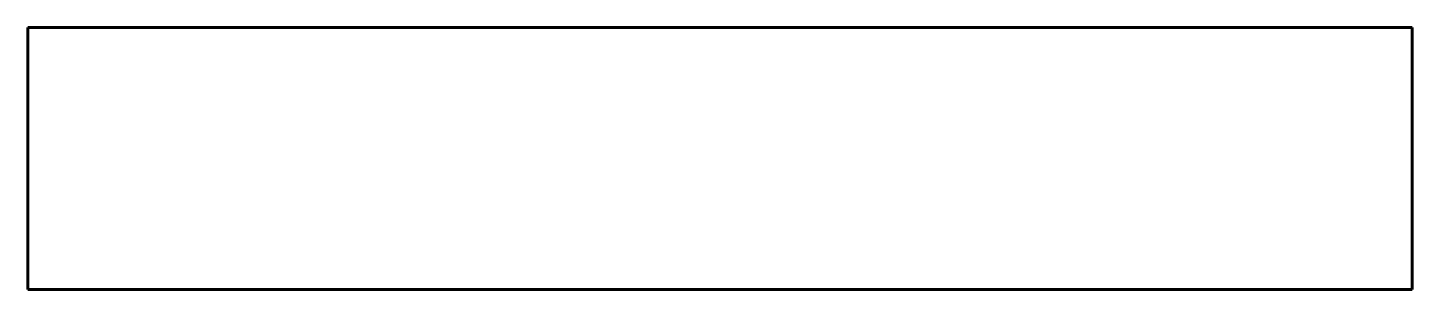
# Model space of a CAD drawing. Header units: millimetres. Extents: x 0 to 370, y 0 to 70.
import ezdxf

# ---------------------------------------------------------------- set-up
doc = ezdxf.new("R2010")
doc.units = ezdxf.units.MM
doc.linetypes.add('K5LT32768', pattern=[0])

msp = doc.modelspace()

# ---------------------------------------------------------------- linework, layer by layer
at = {"color": 150, "linetype": 'K5LT32768', "lineweight": 60, "true_color": 0x0080ff}
for p, q in [((0, 70), (0, 0)), ((370, 70), (0, 70)), ((370, 0), (370, 70)), ((0, 0), (370, 0))]:
    msp.add_line(p, q, dxfattribs=at)

doc.saveas('drawing.dxf')
